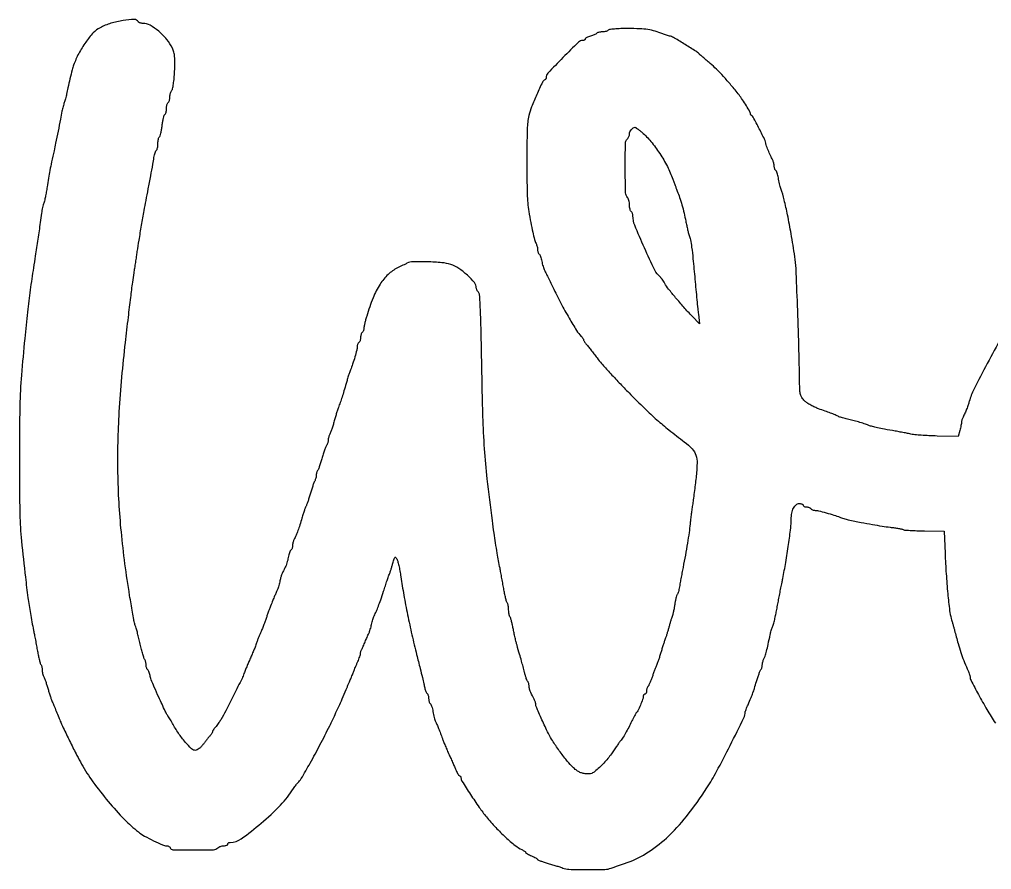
# Model space of a CAD drawing. Extents: x 1 to 194, y 1 to 46.
# Drawn here: x 0.9 to 49.25, y 0.85 to 43.12 of the extents above; entities that cross this region are included whole.
import ezdxf

# ---------------------------------------------------------------- set-up
doc = ezdxf.new("R2010")
doc.units = 0

msp = doc.modelspace()

# ---------------------------------------------------------------- linework, layer by layer
msp.add_lwpolyline([(49.739013, 27.310778, 0.004576), (49.032228, 26.015758, 0.005884), (48.364631, 24.729255, 0.051609), (48.13648, 24.13, -0.017755), (48.082452, 23.952938, -0.011351), (48.007796, 23.751155, -0.011), (47.920219, 23.543478, -0.01238), (47.826789, 23.347982, 0.025117), (47.798121, 23.28385, 0.020522), (47.77383, 23.212725, 0.020995), (47.756899, 23.145313, 0.049961), (47.751528, 23.093982, -0.041625), (47.746276, 23.034188, -0.00829), (47.726277, 22.928724, -0.008719), (47.698739, 22.806388, -0.008024), (47.666231, 22.681632), (47.581407, 22.376264), (46.54487, 22.407661, -0.004072), (46.132462, 22.423515, -0.005115), (45.750639, 22.445226, -0.004133), (45.431068, 22.469333, -0.039794), (45.296667, 22.491452, 0.011241), (45.176633, 22.518316, 0.002231), (44.960646, 22.560578, 0.002361), (44.708632, 22.607491, 0.002196), (44.45, 22.653201, -0.002541), (43.917889, 22.747624, -0.008489), (43.570208, 22.817263, -0.012762), (43.323773, 22.877617, -0.027207), (43.137667, 22.939312, 0.015084), (42.913071, 23.019859, 0.008112), (42.631766, 23.106245, 0.008049), (42.340166, 23.185577, 0.01194), (42.082112, 23.244817, -0.010786), (41.960205, 23.272506, -0.010046), (41.836667, 23.306032, -0.010079), (41.728107, 23.34024, -0.033232), (41.658779, 23.368888, 0.013339), (41.46893, 23.456327, 0.008383), (41.242776, 23.548806, 0.007061), (40.972596, 23.649665, 0.004154), (40.646942, 23.762978, -0.026385), (40.45374, 23.839989, -0.020573), (40.252534, 23.943006, -0.020997), (40.072681, 24.054846, -0.046581), (39.948442, 24.157679, -0.042934), (39.813224, 24.31806, -0.088455), (39.743813, 24.466183, -0.053728), (39.711654, 24.672797, -0.008247), (39.698929, 25.089013, 0.003328), (39.661183, 26.909895, 0.002546), (39.596517, 28.900485, 0.001481), (39.521751, 30.744214, 0.02726), (39.464488, 31.326667, 0.004443), (39.278867, 32.466797, 0.007929), (39.103048, 33.40045, 0.009555), (38.934304, 34.151172, 0.021294), (38.770953, 34.713333, -0.015823), (38.73966, 34.81679, -0.006834), (38.704256, 34.956363, -0.006754), (38.670593, 35.106027, -0.008893), (38.644175, 35.243435, 0.018868), (38.617476, 35.368761, 0.023941), (38.583018, 35.481959, 0.02306), (38.546149, 35.571782, 0.14644), (38.513735, 35.608265, -0.122001), (38.484906, 35.637734, -0.047817), (38.460718, 35.689643, -0.043659), (38.444219, 35.753399, -0.041517), (38.438667, 35.820146, 0.037771), (38.433065, 35.894196, 0.023061), (38.415887, 35.980206, 0.023053), (38.390841, 36.064339, 0.037505), (38.361118, 36.132649, -0.014659), (38.251358, 36.356389, -0.009087), (38.135072, 36.624983, -0.00529), (38.031983, 36.883214, -0.097042), (38.016607, 36.969796, 0.120191), (37.986298, 37.104371, 0.002864), (37.694983, 37.682895, 0.002199), (37.392424, 38.268901, 0.169487), (37.316833, 38.339889, -0.092308), (37.292548, 38.356586, -0.062942), (37.271987, 38.383152, -0.060914), (37.258068, 38.415064, -0.072525), (37.253333, 38.447538, 0.133381), (37.229075, 38.536858, 0.005125), (37.050819, 38.833799, 0.010115), (36.858391, 39.133274, 0.01833), (36.687299, 39.368915, 0.007933), (36.286485, 39.864031, 0.011285), (35.91366, 40.290003, 0.012752), (35.567249, 40.649376, 0.0194), (35.246925, 40.941547, -0.000943), (35.055623, 41.103515, -0.001371), (34.887538, 41.247167, -0.000676), (34.745226, 41.369804, -0.023651), (34.713333, 41.400112, 0.059816), (34.536233, 41.545602, 0.004497), (34.007688, 41.876416, 0.0043), (33.471569, 42.198983, 0.064315), (33.27119, 42.28479, -0.007102), (33.178885, 42.312369, -0.004738), (33.073943, 42.346452, -0.004771), (32.972786, 42.381445, -0.009328), (32.893, 42.41159, 0.024539), (32.513821, 42.541818, 0.03279), (32.158498, 42.61986, 0.026979), (31.74641, 42.659835, 0.01069), (31.177486, 42.672, 0.007941), (30.804017, 42.666068, 0.013307), (30.49063, 42.647753, 0.008232), (30.238116, 42.622047, 0.228693), (30.183667, 42.587333, -0.144823), (30.147169, 42.554699, -0.04093), (30.075034, 42.527538, -0.037579), (29.984576, 42.508901, -0.032024), (29.887333, 42.502667, 0.029613), (29.790382, 42.49692, 0.035724), (29.700815, 42.479709, 0.038552), (29.629677, 42.454679, 0.151604), (29.595026, 42.424514, -0.122871), (29.560411, 42.390767, -0.027635), (29.486586, 42.352994, -0.027053), (29.394103, 42.317804, -0.023326), (29.293696, 42.290787, 0.027631), (29.196785, 42.263814, 0.039729), (29.114994, 42.228643, 0.045372), (29.05703, 42.190979, 0.229902), (29.040667, 42.157273, -0.151297), (29.031462, 42.127549, -0.098396), (29.005557, 42.102228, -0.081356), (28.966842, 42.085148, -0.063368), (28.921144, 42.079333, 0.195501), (28.698817, 41.988949, 0.005214), (27.932668, 41.226937, 0.005283), (27.183426, 40.449778, 0.191424), (27.093333, 40.223078, -0.075152), (27.088567, 40.191545, -0.061563), (27.074559, 40.16043, -0.063055), (27.053862, 40.134409, -0.089513), (27.029421, 40.117889, 0.17944), (26.911422, 40.003256, 0.005704), (26.626381, 39.387205, 0.011547), (26.368475, 38.775252, 0.037271), (26.237586, 38.354, 0.051138), (26.152173, 37.671834, 0.005292), (26.133066, 36.050927, 0.006265), (26.151342, 34.437369, 0.034367), (26.231829, 33.570333, 0.006164), (26.328298, 33.020219, 0.009688), (26.426114, 32.550481, 0.009912), (26.518821, 32.178894, 0.052759), (26.594362, 31.983982, -0.036897), (26.623354, 31.915677, -0.022546), (26.647781, 31.83154, -0.022545), (26.664536, 31.745529, -0.036843), (26.67, 31.671479, 0.041517), (26.675552, 31.604733, 0.043659), (26.692051, 31.540976, 0.047817), (26.71624, 31.489068, 0.122001), (26.745069, 31.459599, -0.142149), (26.777636, 31.423558, -0.023408), (26.815042, 31.336448, -0.024117), (26.850259, 31.226721, -0.019228), (26.87786, 31.105512, 0.012743), (26.905247, 30.977608, 0.011753), (26.939783, 30.847743, 0.011838), (26.976007, 30.733519, 0.037762), (27.007601, 30.660077, -0.00607), (27.052449, 30.571703, -0.00056), (27.160601, 30.351393, -0.000723), (27.288903, 30.088335, -0.000567), (27.427321, 29.802667, 0.008805), (27.827447, 29.01042, 0.010126), (28.237693, 28.269262, 0.009352), (28.608889, 27.656283, 0.055606), (28.842234, 27.364337, -0.025118), (28.885779, 27.316183, -0.028056), (28.922581, 27.265585, -0.029017), (28.948669, 27.219461, -0.114678), (28.956, 27.187917, 0.124826), (28.964597, 27.154016, 0.020479), (28.999524, 27.095443, 0.021437), (29.047438, 27.028541, 0.01746), (29.104167, 26.961094, -0.014825), (29.184328, 26.866799, -0.003068), (29.319354, 26.695935, -0.003222), (29.473714, 26.495473, -0.003032), (29.628657, 26.288962, 0.021146), (29.848532, 26.017009, 0.004641), (30.250124, 25.569587, 0.004822), (30.724669, 25.060603, 0.004616), (31.215837, 24.553333, 0.005059), (31.996892, 23.7773, 0.011793), (32.601025, 23.216215, 0.012716), (33.202719, 22.709975, 0.006884), (33.966918, 22.116562, -0.041297), (34.353415, 21.77135, -0.111093), (34.541121, 21.456738, -0.087661), (34.599551, 21.047399, -0.019679), (34.548369, 20.342143, -0.002077), (34.506821, 19.985431, -0.001603), (34.458652, 19.596784, -0.00162), (34.411313, 19.234001, -0.00388), (34.373245, 18.965333, 0.002862), (34.338944, 18.726752, 0.002171), (34.303963, 18.464742, 0.002195), (34.273285, 18.218595, 0.005121), (34.253016, 18.034, -0.010118), (34.202032, 17.608864, -0.005236), (34.122024, 17.079706, -0.004844), (34.020615, 16.489725, -0.004241), (33.903417, 15.875, 0.001707), (33.848356, 15.593946, 0.001655), (33.79463, 15.309585, 0.001633), (33.74901, 15.059109, 0.006114), (33.722793, 14.901333, -0.015203), (33.700667, 14.781676, -0.016642), (33.671854, 14.667177, -0.016276), (33.6409, 14.571324, -0.075646), (33.613314, 14.520333, 0.088774), (33.585077, 14.464723, 0.012254), (33.550564, 14.33916, 0.013733), (33.517107, 14.186879, 0.011238), (33.489505, 14.022466, -0.009003), (33.461523, 13.851109, -0.008557), (33.42696, 13.677926, -0.008535), (33.391178, 13.525901, -0.02972), (33.360641, 13.4298, 0.013249), (33.327254, 13.335591, 0.004025), (33.281609, 13.191133, 0.004027), (33.233048, 13.028363, 0.004382), (33.1885, 12.869333, -0.004655), (33.144067, 12.711047, -0.004392), (33.095852, 12.55051, -0.004369), (33.050656, 12.409069, -0.015242), (33.017931, 12.319, 0.013528), (32.983322, 12.224754, 0.00305), (32.929812, 12.062619, 0.003159), (32.87037, 11.874699, 0.003058), (32.812647, 11.684, -0.004361), (32.754382, 11.493302, -0.004481), (32.693312, 11.305381, -0.004342), (32.63748, 11.143364, -0.018884), (32.599975, 11.049, 0.011397), (32.56172, 10.956797, 0.002876), (32.503782, 10.805054, 0.002933), (32.439568, 10.630826, 0.002958), (32.377582, 10.456333, -0.008235), (32.315903, 10.288348, -0.010114), (32.2526, 10.133727, -0.008718), (32.194777, 10.006387, -0.069413), (32.159339, 9.952567, 0.072194), (32.132216, 9.910873, 0.034494), (32.109427, 9.850993, 0.033292), (32.093869, 9.783984, 0.040416), (32.088667, 9.719733, -0.053595), (32.082399, 9.661429, -0.073362), (32.063796, 9.612101, -0.093122), (32.036308, 9.578986, -0.17482), (32.004, 9.567333, 0.145028), (31.971713, 9.557767, 0.099349), (31.944204, 9.530871, 0.083516), (31.925665, 9.490656, 0.066426), (31.919333, 9.443206, -0.090198), (31.894692, 9.307721, -0.010597), (31.780116, 9.021702, -0.01014), (31.653506, 8.740069, -0.09916), (31.57595, 8.636, 0.080217), (31.549729, 8.603443, 0.004914), (31.488886, 8.494183, 0.00721), (31.419259, 8.361693, 0.00527), (31.34563, 8.212667, -0.008522), (31.199133, 7.920951, -0.008116), (31.040447, 7.62956, -0.006175), (30.89369, 7.377502, -0.061526), (30.818667, 7.281333, 0.042386), (30.791282, 7.248866, 0.001382), (30.693183, 7.109457, 0.00264), (30.578683, 6.943928, 0.001831), (30.450936, 6.75567, -0.016728), (30.298594, 6.54496, -0.010788), (30.108909, 6.310882, -0.010845), (29.91329, 6.089763, -0.02003), (29.743529, 5.920217, -0.013964), (29.514157, 5.720342, -0.070632), (29.369603, 5.632147, -0.096741), (29.228288, 5.601448, -0.03861), (29.029561, 5.612618, -0.046378), (28.857975, 5.652075, -0.04925), (28.700225, 5.721979, -0.043626), (28.544164, 5.829377, -0.025673), (28.377, 5.982405, -0.028319), (28.071065, 6.330124, -0.012352), (27.703668, 6.823333, -0.012204), (27.365294, 7.327473, -0.033173), (27.159037, 7.704667, -0.001077), (26.848176, 8.379058, -0.006519), (26.692347, 8.731087, -0.00924), (26.603359, 8.950557, -0.091941), (26.585333, 9.047754, 0.057478), (26.579652, 9.097017, 0.019429), (26.560462, 9.166755, 0.019032), (26.533076, 9.24286, 0.020726), (26.500667, 9.314482), (26.462124, 9.391045), (26.416, 9.482667), (26.369876, 9.574289), (26.331333, 9.650851, -0.031093), (26.298902, 9.726667, -0.021719), (26.271538, 9.815566, -0.021989), (26.2527, 9.903424, -0.041834), (26.246667, 9.975407, 0.036225), (26.241986, 10.039927, 0.03405), (26.22803, 10.10448, 0.035892), (26.207609, 10.159952, 0.090472), (26.183224, 10.195221, -0.100099), (26.153258, 10.240378, -0.011229), (26.109185, 10.356108, -0.013273), (26.063013, 10.497867, -0.010407), (26.020265, 10.653832, 0.003009), (25.946726, 10.938603, 0.003091), (25.870403, 11.219927, 0.002447), (25.776476, 11.551561, 0.000999), (25.645687, 12.0015, -0.011088), (25.603231, 12.159371, -0.004331), (25.55134, 12.379138, -0.004284), (25.499262, 12.618023, -0.005313), (25.455074, 12.841224, 0.008838), (25.413057, 13.045874, 0.01204), (25.367501, 13.228665, 0.008975), (25.323442, 13.37834, 0.120876), (25.294054, 13.426835, -0.124022), (25.269488, 13.467946, -0.02573), (25.249287, 13.55036, -0.02556), (25.235322, 13.651042, -0.021683), (25.230667, 13.758333, 0.021356), (25.226085, 13.865553, 0.025305), (25.212336, 13.966018, 0.025385), (25.192456, 14.048191, 0.124963), (25.168264, 14.088847, -0.126989), (25.139073, 14.138353, -0.007168), (25.091938, 14.311483, -0.010627), (25.042664, 14.521716, -0.007567), (24.99606, 14.759125, 0.000211), (24.947763, 15.025866, 0.000149), (24.893336, 15.325226, 0.000151), (24.841172, 15.611165, 0.000319), (24.800548, 15.832667, -0.001476), (24.665591, 16.578236, -0.004297), (24.578321, 17.094287, -0.004818), (24.505471, 17.578612, -0.002292), (24.420569, 18.203333, -0.004337), (24.166668, 20.27727, -0.011306), (24.030793, 21.773997, -0.009917), (23.953398, 23.382157, -0.002702), (23.895279, 25.925014, 0.001403), (23.860236, 27.654935, 0.005739), (23.823969, 28.70461, 0.003568), (23.785159, 29.434119, 0.183389), (23.727833, 29.561448, -0.045087), (23.68733, 29.60996, -0.03698), (23.653088, 29.668183, -0.038378), (23.629576, 29.726882, -0.076213), (23.622, 29.776299, 0.175249), (23.527763, 30.036907, 0.033855), (23.176189, 30.405602, 0.036482), (22.747563, 30.744173, 0.06999), (22.354946, 30.936677, 0.056618), (21.907124, 31.028855, 0.015526), (21.186779, 31.071286, 0.01245), (20.471166, 31.073352, 0.113287), (20.170684, 30.997387, -0.002939), (20.092903, 30.958134, -0.000832), (19.971351, 30.897939, -0.000838), (19.833807, 30.830395, -0.000886), (19.698554, 30.764553, 0.079336), (19.234571, 30.440542, 0.058535), (18.837117, 29.95495, 0.046126), (18.48819, 29.279443, 0.023314), (18.170223, 28.374777, 0.008471), (18.118073, 28.18954, 0.009342), (18.074015, 28.008565, 0.008824), (18.042058, 27.852891, 0.046239), (18.034, 27.765941, -0.049665), (18.027724, 27.702917, -0.0475), (18.009129, 27.641374, -0.051202), (17.981792, 27.590204, -0.106459), (17.949333, 27.559, 0.128561), (17.916789, 27.524861, 0.04604), (17.889537, 27.462803, 0.041947), (17.870921, 27.386033, 0.038534), (17.864667, 27.305, -0.038534), (17.858412, 27.223967, -0.041947), (17.839796, 27.147197, -0.04604), (17.812545, 27.085139, -0.128561), (17.78, 27.051, 0.109927), (17.747531, 27.019355, 0.050558), (17.720204, 26.966639, 0.046678), (17.701606, 26.902907, 0.047696), (17.695333, 26.837295, -0.062467), (17.674469, 26.670944, -0.008902), (17.583425, 26.338552, -0.010907), (17.471826, 25.986487, -0.018234), (17.360871, 25.696333, 0.019783), (17.324391, 25.600044, 0.004082), (17.268284, 25.427517, 0.004286), (17.20643, 25.225905, 0.004025), (17.146695, 25.019, -0.0038), (17.040947, 24.652093, -0.006035), (16.944265, 24.339858, -0.006983), (16.853017, 24.070224, -0.009955), (16.763924, 23.833667, 0.017033), (16.729233, 23.737449, 0.003478), (16.674892, 23.56485, 0.00366), (16.614566, 23.363238, 0.003429), (16.555839, 23.156333, -0.006463), (16.496228, 22.951065, -0.007165), (16.433246, 22.754372, -0.006698), (16.374912, 22.588203, -0.03646), (16.335703, 22.501316, 0.035915), (16.305165, 22.433837, 0.023498), (16.279413, 22.352379, 0.023645), (16.26173, 22.270195, 0.041185), (16.256, 22.200749, -0.039965), (16.250821, 22.136058, -0.033089), (16.235333, 22.068678, -0.034302), (16.212649, 22.008532, -0.072481), (16.185646, 21.966767, 0.086347), (16.150633, 21.909194, 0.007527), (16.090243, 21.7483, 0.009711), (16.024405, 21.552642, 0.007397), (15.959667, 21.336, -0.007397), (15.894928, 21.119358, -0.009711), (15.82909, 20.9237, -0.007527), (15.7687, 20.762806, -0.086347), (15.733688, 20.705233, 0.072481), (15.706684, 20.663468, 0.034302), (15.684, 20.603322, 0.033089), (15.668512, 20.535942, 0.039965), (15.663333, 20.471251, -0.041185), (15.657603, 20.401805, -0.023645), (15.63992, 20.319621, -0.023498), (15.614168, 20.238163, -0.035915), (15.58363, 20.170684, 0.034913), (15.544112, 20.083829, 0.006388), (15.484494, 19.917628, 0.006841), (15.419758, 19.720935, 0.006169), (15.358071, 19.515667, -0.005458), (15.298057, 19.314934, -0.007042), (15.238351, 19.132021, -0.005494), (15.184647, 18.980485, -0.060071), (15.155333, 18.923, 0.059555), (15.125951, 18.865527, 0.00544), (15.071874, 18.713979, 0.006977), (15.011681, 18.531066, 0.005408), (14.951091, 18.330333, -0.00624), (14.846486, 17.98585, -0.011633), (14.751821, 17.709976, -0.013753), (14.657066, 17.473649, -0.015441), (14.552789, 17.251982, 0.036621), (14.524121, 17.183679, 0.02232), (14.499969, 17.09954, 0.022315), (14.483403, 17.013529, 0.036431), (14.478, 16.939479, -0.041517), (14.472448, 16.872733, -0.043659), (14.455949, 16.808976, -0.047817), (14.43176, 16.757068, -0.122001), (14.402931, 16.727599, 0.142149), (14.370364, 16.691558, 0.023408), (14.332958, 16.604448, 0.024117), (14.297741, 16.494721, 0.019228), (14.27014, 16.373512, -0.015639), (14.241296, 16.242513, -0.012502), (14.20232, 16.103307, -0.012693), (14.159723, 15.97621, -0.031002), (14.120323, 15.885744, 0.006352), (14.005365, 15.653735, 0.021118), (13.9383, 15.497338, 0.024902), (13.890529, 15.349771, 0.01177), (13.843, 15.155333, -0.010248), (13.81385, 15.03449, -0.009504), (13.779089, 14.911851, -0.009534), (13.744012, 14.803939, -0.031247), (13.715112, 14.734779, 0.011367), (13.662647, 14.622039, 0.004143), (13.59332, 14.460116, 0.003172), (13.504141, 14.243105, 0.001317), (13.386289, 13.948833, 0.006719), (13.347736, 13.847898, 0.001908), (13.290506, 13.689938, 0.001921), (13.227238, 13.511047, 0.002033), (13.166537, 13.335, -0.006057), (13.100453, 13.14823, -0.004078), (13.020686, 12.936538, -0.004107), (12.94014, 12.732942, -0.008128), (12.872293, 12.573, 0.006126), (12.810023, 12.427826, 0.00506), (12.747129, 12.27164, 0.005112), (12.692338, 12.127162, 0.013617), (12.657126, 12.022667, -0.018567), (12.617566, 11.909001, -0.004478), (12.543439, 11.723952, -0.00459), (12.454468, 11.513013, -0.004542), (12.361333, 11.303, 0.004153), (12.268334, 11.093732, 0.004279), (12.179768, 10.885026, 0.004141), (12.106064, 10.702872, 0.018165), (12.067381, 10.593473, -0.038824), (11.971874, 10.355158, -0.00162), (11.563459, 9.534977, -0.002826), (11.160388, 8.743251, -0.013697), (10.916868, 8.301644, -0.014138), (10.859465, 8.210008, -0.008796), (10.787275, 8.105719, -0.008823), (10.71238, 8.00528, -0.015771), (10.646833, 7.925846, 0.016967), (10.590104, 7.856762, 0.020868), (10.542191, 7.788479, 0.019804), (10.507208, 7.728844, 0.123349), (10.498667, 7.694749, -0.10799), (10.49179, 7.663281, -0.028708), (10.467578, 7.617635, -0.027729), (10.433341, 7.567648, -0.025418), (10.392833, 7.520214, 0.016929), (10.337121, 7.457175, 0.003982), (10.248428, 7.347933, 0.004097), (10.148411, 7.220593, 0.004021), (10.049858, 7.090833, -0.02903), (9.947592, 6.969311, -0.033551), (9.836477, 6.866599, -0.035713), (9.73234, 6.79418, -0.134872), (9.656462, 6.773333, -0.194124), (9.463208, 6.851302, -0.024304), (9.147301, 7.18686, -0.026884), (8.811232, 7.626298, -0.023743), (8.509, 8.117425, 0.004409), (8.441046, 8.238061, 0.005836), (8.376933, 8.346614, 0.004268), (8.321506, 8.436274, 0.056249), (8.297198, 8.466667, -0.060613), (8.275182, 8.494691, -0.008392), (8.237821, 8.558742, -0.009515), (8.19611, 8.636521, -0.007932), (8.154699, 8.720667, -0.002636), (7.828799, 9.419791, -0.007002), (7.60564, 9.923656, -0.008589), (7.456595, 10.290678, -0.042819), (7.394572, 10.503975, 0.02262), (7.369847, 10.603872, 0.026809), (7.337288, 10.695488, 0.027203), (7.302093, 10.768447, 0.129051), (7.270398, 10.801759, -0.135155), (7.242027, 10.832301, -0.04408), (7.218325, 10.889676, -0.040193), (7.202106, 10.961094, -0.035757), (7.196667, 11.037063, 0.032188), (7.191605, 11.115605, 0.030068), (7.176491, 11.194692, 0.031424), (7.154404, 11.263227, 0.08323), (7.127985, 11.307233, -0.099799), (7.09441, 11.367568, -0.006283), (7.034744, 11.563006, -0.009054), (6.970353, 11.799686, -0.006592), (6.907015, 12.065, 0.004038), (6.843608, 12.336743, 0.004748), (6.779019, 12.593108, 0.00419), (6.72062, 12.808567, 0.029229), (6.685133, 12.911667, -0.033983), (6.632167, 13.07043, -0.015676), (6.584037, 13.282949, -0.00666), (6.519329, 13.642535, -0.000715), (6.381675, 14.478, -0.015981), (5.968742, 17.638802, -0.02032), (5.800244, 20.575604, -0.019562), (5.868234, 23.604804, -0.013176), (6.171973, 27.051, -0.00074), (6.3187, 28.313054, -0.00151), (6.438354, 29.303373, -0.001769), (6.53467, 30.058894, -0.007002), (6.602031, 30.522333, 0.001099), (6.638893, 30.756487, 0.000607), (6.682961, 31.042769, 0.000605), (6.726928, 31.333075, 0.000973), (6.763628, 31.580667, -0.004204), (6.851028, 32.145139, -0.001864), (6.975411, 32.88868, -0.001825), (7.102947, 33.617967, -0.005307), (7.198269, 34.120667, 0.002355), (7.310924, 34.696195, 0.001681), (7.431838, 35.341497, 0.001492), (7.538662, 35.932286, 0.007774), (7.59151, 36.259031, -0.01961), (7.614813, 36.384231, -0.024936), (7.646508, 36.497387, -0.024263), (7.681454, 36.587094, -0.150427), (7.71361, 36.623861, 0.167385), (7.742949, 36.659735, 0.032593), (7.76709, 36.741025, 0.03136), (7.783783, 36.843939, 0.024531), (7.789333, 36.957, -0.024727), (7.794929, 37.070088, -0.03154), (7.811757, 37.173086, -0.032847), (7.836098, 37.254453, -0.166739), (7.865669, 37.290518, 0.182158), (7.898486, 37.333078, 0.014381), (7.936911, 37.473152, 0.018058), (7.972844, 37.647847, 0.012801), (8.001, 37.846, -0.012801), (8.029156, 38.044153, -0.018058), (8.065089, 38.218848, -0.014381), (8.103514, 38.358922, -0.182158), (8.136331, 38.401482, 0.153581), (8.165808, 38.435607, 0.037836), (8.190243, 38.506478, 0.035181), (8.207055, 38.595797, 0.028938), (8.212667, 38.692667, -0.032024), (8.218901, 38.789909, -0.037579), (8.237538, 38.880367, -0.04093), (8.264699, 38.952502, -0.144823), (8.297333, 38.989, 0.140547), (8.329942, 39.024859, 0.042361), (8.357129, 39.094126, 0.038741), (8.37576, 39.180726, 0.033629), (8.382, 39.273397, -0.037358), (8.389182, 39.369386, -0.034506), (8.410595, 39.465891, -0.03633), (8.441942, 39.549181, -0.088432), (8.479345, 39.602812, 0.150043), (8.51971, 39.678939, 0.010847), (8.559999, 39.916529, 0.014369), (8.594437, 40.208149, 0.010174), (8.616988, 40.537021, 0.007757), (8.63167, 40.987201, 0.028068), (8.620486, 41.273579, 0.042291), (8.581324, 41.489173, 0.044742), (8.506859, 41.690886, 0.061006), (8.228185, 42.130549, 0.046366), (7.826801, 42.536734, 0.048142), (7.396018, 42.83301, 0.127244), (7.036535, 42.926, -0.04577), (6.968182, 42.93227, -0.045809), (6.902131, 42.950871, -0.049827), (6.847773, 42.978185, -0.113489), (6.815667, 43.010667, 0.267688), (6.607112, 43.123011, 0.031417), (6.06043, 43.072675, 0.035284), (5.445658, 42.931859, 0.045417), (4.908981, 42.713462, 0.087581), (4.572238, 42.456422, 0.032443), (4.196148, 41.990633, 0.031436), (3.849419, 41.427053, 0.036587), (3.595534, 40.851667, 0.022491), (3.524538, 40.62005, 0.003872), (3.413226, 40.174303, 0.00438), (3.307662, 39.719787, 0.013771), (3.247924, 39.412333, -0.014514), (3.226452, 39.302695, -0.01085), (3.196689, 39.183204, -0.01099), (3.163708, 39.07179, -0.024477), (3.132667, 38.989, 0.023398), (3.101423, 38.906216, 0.010479), (3.067794, 38.794796, 0.010347), (3.037094, 38.675305, 0.013837), (3.014513, 38.565667, -0.004206), (2.940723, 38.168853, -0.001274), (2.822171, 37.568031, -0.001248), (2.701221, 36.970935, -0.004686), (2.620881, 36.597167, 0.002526), (2.498655, 36.040259, 0.005641), (2.412645, 35.615335, 0.006514), (2.344077, 35.228449, 0.004788), (2.277786, 34.798, -0.006717), (2.237424, 34.54247, -0.007724), (2.191872, 34.29979, -0.007034), (2.147259, 34.095551, -0.04363), (2.11391, 33.993667, 0.033427), (2.083128, 33.905726, 0.011416), (2.050056, 33.774592, 0.011291), (2.02004, 33.627746, 0.012792), (1.998062, 33.485667, -0.003736), (1.935102, 33.023369, -0.000747), (1.815371, 32.199524, -0.000823), (1.690639, 31.359805, -0.002353), (1.600177, 30.776333, 0.00571), (1.436711, 29.673121, 0.005824), (1.299642, 28.573723, 0.00454), (1.163272, 27.2584, 0.001781), (0.998162, 25.442333, 0.018116), (0.920209, 23.91146, 0.00375), (0.900933, 21.214369, 0.003442), (0.920423, 18.521162, 0.023142), (1.00108, 17.187333, 0.001182), (1.198316, 15.3856, 0.005792), (1.323979, 14.368975, 0.009164), (1.444084, 13.589577, 0.007022), (1.602872, 12.742333, -0.002335), (1.643261, 12.537459, -0.001017), (1.69508, 12.264987, -0.001006), (1.748971, 11.975238, -0.001341), (1.796692, 11.711792, 0.007746), (1.842804, 11.474591, 0.010857), (1.891838, 11.264424, 0.0074), (1.938902, 11.091494, 0.127757), (1.9685, 11.041514, -0.106027), (1.992982, 11.003945, -0.032083), (2.013347, 10.938602, -0.030546), (2.027321, 10.860434, -0.028966), (2.032, 10.77974, 0.03293), (2.037725, 10.692915, 0.022943), (2.055076, 10.596219, 0.023228), (2.080419, 10.504604, 0.04363), (2.110556, 10.434018, -0.031875), (2.149235, 10.34901, -0.006471), (2.206098, 10.193397, -0.006799), (2.267515, 10.010394, -0.006325), (2.325491, 9.821333, 0.0041), (2.383042, 9.630635, 0.004218), (2.443183, 9.442715, 0.004084), (2.498025, 9.28067, 0.017841), (2.534635, 9.186333, -0.001912), (2.608727, 9.012082, -0.000461), (2.730113, 8.722798, -0.000499), (2.857332, 8.417972, -0.000927), (2.959857, 8.170333, 0.014608), (3.122095, 7.806922, 0.002881), (3.435794, 7.165491, 0.003137), (3.761374, 6.51958, 0.010172), (3.988738, 6.096894, 0.028246), (4.557446, 5.210273, 0.017578), (5.316975, 4.235581, 0.017637), (6.119688, 3.342904, 0.036928), (6.815667, 2.720914, 0.035484), (7.12494, 2.516266, 0.014432), (7.571808, 2.280912, 0.010869), (8.016607, 2.074675, 0.103472), (8.220615, 2.032, -0.063652), (8.279428, 2.024482, -0.06356), (8.33449, 2.002412, -0.06951), (8.377667, 1.969795, -0.116342), (8.401464, 1.931276, 0.317742), (8.532493, 1.834988, 0.004608), (9.550746, 1.825604, 0.005936), (10.551434, 1.837484, 0.192749), (10.770476, 1.931276, -0.075999), (10.823053, 1.969909, -0.038377), (10.898815, 2.002412, -0.036992), (10.983984, 2.024578, -0.045194), (11.065933, 2.032, 0.041555), (11.14049, 2.038207, 0.061077), (11.203464, 2.056871, 0.080277), (11.246201, 2.084284, 0.213207), (11.260667, 2.116667, -0.148532), (11.270475, 2.148955, -0.098843), (11.298063, 2.176462, -0.082309), (11.339303, 2.19501, -0.064689), (11.387973, 2.201333, 0.157381), (11.935301, 2.377986, 0.020212), (12.918603, 3.148754, 0.024714), (13.882549, 4.055181, 0.04983), (14.527292, 4.873779, -0.006773), (14.591834, 4.972052, -0.00837), (14.654716, 5.061756, -0.00707), (14.709676, 5.135222, -0.059708), (14.738554, 5.164667, 0.091684), (14.9152, 5.369306, 0.004533), (15.35961, 6.145147, 0.007556), (15.847892, 7.04748, 0.006696), (16.329261, 8.001, 0.001843), (16.595551, 8.55166, 0.004607), (16.78482, 8.956286, 0.005161), (16.953727, 9.336564, 0.002928), (17.150726, 9.800167, -0.000405), (17.208149, 9.93722, -0.000312), (17.27098, 10.086578, -0.000316), (17.329849, 10.226028, -0.000756), (17.373721, 10.329333, 0.002476), (17.413006, 10.42273, 0.001723), (17.45648, 10.528565, 0.001737), (17.497497, 10.630415, 0.003592), (17.528695, 10.710333, -0.005899), (17.562682, 10.796221, -0.001984), (17.614236, 10.920732, -0.001974), (17.672361, 11.058027, -0.002259), (17.729034, 11.188796, 0.010231), (17.780963, 11.314055, 0.012033), (17.824825, 11.434785, 0.010984), (17.857027, 11.537991, 0.070235), (17.864667, 11.592111, -0.054888), (17.869762, 11.638385, -0.020336), (17.886636, 11.701817, -0.019866), (17.910826, 11.770117, -0.022622), (17.939455, 11.833316, 0.009137), (17.975344, 11.907175, 0.003443), (18.022949, 12.011759, 0.003409), (18.073207, 12.126312, 0.004145), (18.118667, 12.234333, -0.003127), (18.163341, 12.341096, -0.00276), (18.211222, 12.451843, -0.002772), (18.255487, 12.551194, -0.008402), (18.287112, 12.618112, 0.031247), (18.316012, 12.687273, 0.009534), (18.351089, 12.795184, 0.009504), (18.38585, 12.917824, 0.010248), (18.415, 13.038667, -0.010248), (18.44415, 13.15951, -0.009504), (18.478911, 13.282149, -0.009534), (18.513988, 13.390061, -0.031247), (18.542888, 13.459221, 0.013133), (18.650322, 13.692229, 0.010892), (18.75264, 13.945472, 0.008363), (18.865746, 14.259741, 0.003431), (19.009117, 14.689667, -0.001815), (19.098763, 14.961411, -0.002144), (19.185591, 15.217775, -0.001872), (19.260631, 15.433609, -0.013528), (19.299931, 15.536333, 0.016719), (19.333653, 15.626194, 0.004884), (19.379515, 15.76655, 0.004901), (19.428081, 15.925661, 0.005233), (19.472431, 16.082262, -0.006754), (19.535877, 16.303716, -0.114155), (19.573395, 16.369263, -0.435693), (19.613103, 16.369336, -0.05865), (19.668509, 16.293928, -0.064413), (19.710908, 16.190151, -0.009152), (19.765965, 15.966046, -0.010292), (19.821076, 15.696964, -0.008608), (19.86874, 15.409333, 0.007297), (20.017865, 14.494576, 0.005958), (20.203325, 13.520309, 0.005808), (20.417759, 12.522276, 0.005919), (20.654034, 11.535833, -0.000493), (20.826823, 10.847512, -0.001656), (20.937991, 10.396458, -0.002358), (21.012412, 10.083719, -0.008547), (21.055402, 9.883797, 0.024789), (21.078563, 9.790873, 0.028489), (21.109978, 9.705028, 0.029424), (21.14452, 9.636453, 0.12357), (21.176428, 9.603634, -0.139019), (21.20527, 9.572108, -0.042858), (21.22933, 9.511697, -0.039154), (21.245811, 9.436259, -0.03422), (21.251333, 9.355667, 0.035283), (21.257035, 9.274966, 0.039878), (21.27404, 9.199201, 0.043714), (21.298884, 9.138396, 0.136329), (21.328633, 9.10622, -0.152206), (21.36214, 9.067639, -0.02125), (21.4009, 8.967865, -0.022686), (21.437407, 8.842181, -0.017489), (21.466101, 8.702312, 0.010321), (21.493859, 8.556414, 0.010479), (21.527489, 8.41253, 0.010312), (21.56191, 8.288732, 0.04174), (21.59059, 8.215923, -0.012892), (21.662231, 8.060898, -0.006113), (21.746904, 7.857737, -0.005548), (21.838661, 7.622262, -0.004405), (21.932686, 7.366, 0.009763), (21.988922, 7.217663, 0.003456), (22.075023, 7.00749, 0.003429), (22.172799, 6.777883, 0.004026), (22.268705, 6.561667, -0.001162), (22.365401, 6.346998, -0.001016), (22.465545, 6.122062, -0.001021), (22.555212, 5.918431, -0.003043), (22.615476, 5.7785, 0.018433), (22.664773, 5.673089, 0.026586), (22.716573, 5.584164, 0.025019), (22.76468, 5.518273, 0.226278), (22.796001, 5.503333, -0.138407), (22.820407, 5.496446, -0.10011), (22.8412, 5.477086, -0.085793), (22.855201, 5.448131, -0.069918), (22.86, 5.413982, 0.141114), (22.908314, 5.246203, 0.003708), (23.330303, 4.585184, 0.008612), (23.765014, 3.939861, 0.019548), (24.120545, 3.471333, 0.017072), (24.585283, 2.943969, 0.017128), (25.084431, 2.450135, 0.017368), (25.549686, 2.049375, 0.060033), (25.886833, 1.839686, -0.022235), (25.959791, 1.801616, -0.030592), (26.021374, 1.760687, -0.031143), (26.066051, 1.722286, -0.202327), (26.077333, 1.695546, 0.247335), (26.091756, 1.668174, 0.019043), (26.164381, 1.622354, 0.022596), (26.260122, 1.572562, 0.01512), (26.373667, 1.524, -0.014455), (26.487216, 1.475614, -0.021718), (26.582952, 1.426361, -0.017792), (26.655957, 1.381182, -0.250302), (26.67, 1.354887, 0.302618), (26.68731, 1.328906, 0.007622), (26.825443, 1.273714, 0.013814), (26.996321, 1.213795, 0.008662), (27.199167, 1.152754, -0.003682), (27.416021, 1.089846, -0.003781), (27.63002, 1.024287, -0.003662), (27.814792, 0.96466, -0.015926), (27.922817, 0.925064, 0.089417), (28.230155, 0.86122, 0.006158), (29.120744, 0.848621, 0.006337), (30.009446, 0.858258, 0.085218), (30.32785, 0.920664, -0.006556), (30.432616, 0.958961, -0.001708), (30.601993, 1.017722, -0.001736), (30.795455, 1.083349, -0.001773), (30.988, 1.147161, 0.059539), (32.057286, 1.644586, 0.046955), (33.075774, 2.415948, 0.039832), (34.076295, 3.49179, 0.023907), (35.092913, 4.910667, 0.020681), (35.571386, 5.722537, 0.005889), (36.246693, 7.02154, 0.002328), (36.930829, 8.392097, 0.115085), (36.999333, 8.685782, -0.084734), (37.005038, 8.719202, -0.005373), (37.039175, 8.81305, -0.00777), (37.083013, 8.924366, -0.005692), (37.134966, 9.046538, 0.003556), (37.286484, 9.398657, 0.012385), (37.377042, 9.629077, 0.012952), (37.454028, 9.858465, 0.004171), (37.556477, 10.202333, -0.008064), (37.617891, 10.402754, -0.010383), (37.681087, 10.584736, -0.008392), (37.739365, 10.7342, -0.084533), (37.774611, 10.790767, 0.072838), (37.802009, 10.832542, 0.034745), (37.82503, 10.892678, 0.033514), (37.840744, 10.960058, 0.040554), (37.846, 11.024749, -0.041978), (37.851841, 11.094194, -0.024051), (37.869866, 11.176379, -0.023891), (37.896117, 11.257834, -0.036344), (37.927245, 11.325316, 0.051546), (37.984718, 11.460553, 0.011548), (38.053018, 11.701924, 0.009043), (38.134651, 12.04352, 0.003285), (38.238443, 12.530667, -0.013688), (38.260379, 12.624049, -0.009096), (38.290391, 12.729898, -0.009159), (38.323303, 12.831658, -0.017621), (38.354, 12.911667, 0.020973), (38.385122, 12.994435, 0.009323), (38.419479, 13.105871, 0.009209), (38.451523, 13.225362, 0.012293), (38.475926, 13.335, 0.000599), (38.503329, 13.47505, 0.000135), (38.549593, 13.713354, 0.00014), (38.602831, 13.988388, 0.000136), (38.656473, 14.266333, -0.000394), (38.712066, 14.553588, -0.000335), (38.77117, 14.856619, -0.000337), (38.825334, 15.132342, -0.000956), (38.863631, 15.324667, 0.008094), (39.010846, 16.123335, 0.005851), (39.150057, 17.017855, 0.004987), (39.259278, 17.836014, 0.030694), (39.285333, 18.260057, -0.044194), (39.313272, 18.575525, -0.073779), (39.39795, 18.827707, -0.100476), (39.527496, 18.990711, -0.175654), (39.6875, 19.049339, -0.042517), (39.760432, 19.043381, -0.062287), (39.822041, 19.024935, -0.081919), (39.863788, 18.997656, -0.210146), (39.878, 18.965333, 0.186414), (39.890485, 18.933009, 0.089706), (39.926274, 18.905537, 0.069539), (39.979449, 18.886914, 0.049547), (40.042337, 18.880667, -0.046881), (40.10908, 18.874395, -0.046318), (40.17377, 18.855796, -0.050262), (40.227163, 18.828474, -0.111412), (40.259, 18.796, 0.106459), (40.290204, 18.763542, 0.051202), (40.341374, 18.736204, 0.0475), (40.402917, 18.717609, 0.049665), (40.465941, 18.711333, -0.060943), (40.636428, 18.690476, -0.006715), (41.017752, 18.5903, -0.008908), (41.408876, 18.474373, -0.020331), (41.698333, 18.369821, 0.018086), (41.781081, 18.339512, 0.007958), (41.892538, 18.305154, 0.007864), (42.012028, 18.272421, 0.010459), (42.121667, 18.246665, 0.003213), (42.760136, 18.114987, 0.004823), (43.319106, 18.009039, 0.005548), (43.801199, 17.927983, 0.009656), (44.203002, 17.872929, -0.006964), (44.422667, 17.844035, -0.009234), (44.621601, 17.811282, -0.006977), (44.786288, 17.778652, -0.086218), (44.84538, 17.754943, 0.119844), (44.91104, 17.733546, 0.003819), (45.192352, 17.714151, 0.007193), (45.526722, 17.698487, 0.004907), (45.907138, 17.689885), (46.883853, 17.677386), (46.932094, 16.564526, 0.006261), (46.988572, 15.554218, 0.006688), (47.069395, 14.567646, 0.005592), (47.159647, 13.72182, 0.04407), (47.240123, 13.335867, -0.00345), (47.27599, 13.214231, -0.001617), (47.320802, 13.056384, -0.001602), (47.366712, 12.890613, -0.00225), (47.406551, 12.742333, 0.004059), (47.583227, 12.094113, 0.011167), (47.721687, 11.640968, 0.013792), (47.862128, 11.251961, 0.009856), (48.039701, 10.824538, -0.006605), (48.091648, 10.701758, -0.008744), (48.135491, 10.588572, -0.006589), (48.169117, 10.493177, -0.081609), (48.175333, 10.455346, 0.12009), (48.224768, 10.25249, 0.004442), (48.596366, 9.550679, 0.008753), (49.016351, 8.805707, 0.010843), (49.434224, 8.128, 0.013393)], format="xyb")
msp.add_lwpolyline([(31.863113, 37.508168, -0.040904), (32.30423, 37.051886, -0.026203), (32.741257, 36.457929, -0.025858), (33.122527, 35.807573, -0.03436), (33.395612, 35.179, 0.002114), (33.458395, 35.004507, 0.002104), (33.522748, 34.830279, 0.002059), (33.580258, 34.67848, 0.008251), (33.617358, 34.586333, -0.019246), (33.733904, 34.277432, -0.011348), (33.85033, 33.900522, -0.010941), (33.955817, 33.495891, -0.012153), (34.039523, 33.100908, 0.006037), (34.083674, 32.879235, 0.006594), (34.131967, 32.665148, 0.006214), (34.177952, 32.483141, 0.032305), (34.210965, 32.385, -0.052204), (34.274442, 32.168154, -0.012774), (34.331927, 31.800037, -0.007849), (34.397817, 31.222848, -0.00163), (34.494349, 30.206636, 0.000795), (34.54224, 29.693373, 0.000805), (34.591568, 29.182383, 0.000783), (34.635915, 28.737762, 0.003291), (34.664723, 28.470969), (34.72074, 27.982333), (34.357203, 28.363333, -0.00863), (33.944185, 28.811429, -0.007975), (33.535654, 29.285307, -0.007777), (33.187532, 29.715822, -0.030177), (32.992755, 29.998047, 0.006789), (32.926319, 30.104646, 0.008559), (32.861832, 30.201372, 0.007033), (32.805443, 30.28049, 0.065624), (32.776512, 30.310667, -0.111061), (32.503127, 30.652789, -0.007904), (31.983697, 31.764313, -0.008511), (31.503549, 32.886403, -0.09713), (31.411333, 33.356629, 0.047696), (31.40506, 33.42224, 0.046678), (31.386463, 33.485973, 0.050558), (31.359136, 33.538688, 0.109927), (31.326667, 33.570333, -0.154739), (31.293965, 33.608366, -0.037412), (31.266871, 33.687895, -0.034862), (31.248222, 33.788179, -0.028549), (31.242, 33.897063, 0.033052), (31.234558, 34.009515, 0.03263), (31.212361, 34.120499, 0.034435), (31.179927, 34.214735, 0.096567), (31.141102, 34.272365, -0.193878), (31.04243, 34.504197, -0.004423), (31.029539, 35.726951, -0.004412), (31.038255, 36.94997, -0.19465), (31.136167, 37.181268, 0.054406), (31.176684, 37.231761, 0.038605), (31.210912, 37.295876, 0.0391), (31.234303, 37.363065, 0.064303), (31.242, 37.422667, -0.105403), (31.265148, 37.531257, -0.06242), (31.33406, 37.644993, -0.064613), (31.424105, 37.732716, -0.162224), (31.509987, 37.761333, -0.145695), (31.548622, 37.749831, -0.010822), (31.640443, 37.686966, -0.014294), (31.747945, 37.605144, -0.010342)], format="xyb", close=True)

doc.saveas('drawing.dxf')
